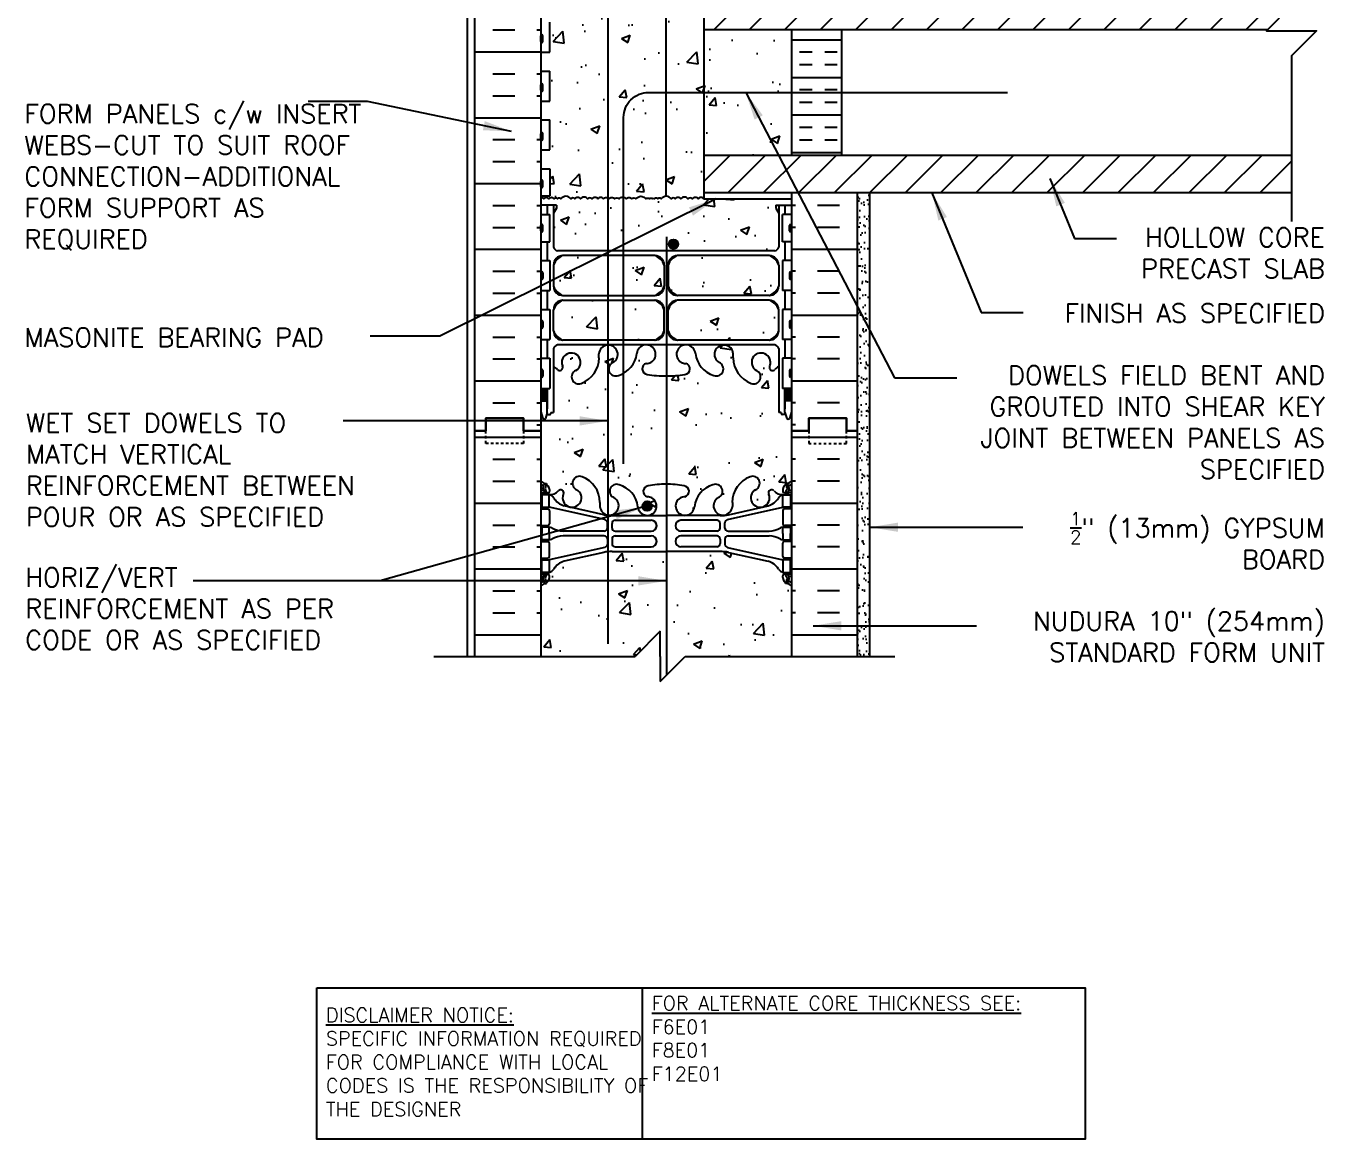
# Model space of a CAD drawing. Header units: inches. Extents: x 75 to 204, y 129 to 204.
# Drawn here: x 152.6 to 204.3, y 131.7 to 176.1 of the extents above; entities that cross this region are included whole.
import ezdxf

# ---------------------------------------------------------------- set-up
doc = ezdxf.new("R2010")
doc.units = ezdxf.units.IN
doc.header["$LTSCALE"] = 0.5
doc.header["$MEASUREMENT"] = 0
doc.linetypes.add('DASHED2', pattern=[0.375, 0.25, -0.125])
for name, color, linetype in [('HATCH', 12, 'Continuous'), ('line25', 2, 'Continuous'), ('LINE3', 3, 'Continuous'), ('LINE50', 5, 'Continuous'), ('LINE9', 9, 'Continuous'), ('TEXT', 4, 'Continuous'), ('Web_Edge', 9, 'Continuous')]:
    doc.layers.add(name, color=color, linetype=linetype)
doc.styles.add('DIM', font='romans.shx', dxfattribs={"width": 0.7})
doc.styles.add('ROMANS', font='romans.shx', dxfattribs={"height": 0.75})
doc.styles.get("Standard").update_dxf_attribs({"font": 'romans.shx', "height": 0.75})
doc.dimstyles.new('ext_12', dxfattribs={"dimscale": 12, "dimtxt": 0.09375, "dimasz": 0.09375, "dimexe": 0.09375, "dimexo": 0.0625, "dimgap": 0.0625, "dimtad": 1, "dimdec": 1, "dimzin": 3, "dimdsep": 46, "dimlunit": 4, "dimtxsty": 'DIM', "dimcen": 0.09, "dimdle": 0.09375, "dimclrt": 4, "dimadec": 0, "dimazin": 0, "dimtfac": 1, "dimtdec": 1, "dimtmove": 2, "dimatfit": 3, "dimfxl": 1, "dimfrac": 2, "dimtolj": 1, "dimtzin": 0, "dimarcsym": 0})
pattern_1 = [(180, (78.9053, 22.578), (-2e-16, -1.5), []), (180, (78.9053, 22.078), (-2e-16, -1.5), [0.5, -0.5]), (180, (78.9053, 21.578), (-2e-16, -1.5), [0.5, -0.5])]
pattern_2 = [(45, (78.9053, 22.578), (-0.707107, 0.707107), [])]

msp = doc.modelspace()

# ---------------------------------------------------------------- hatches: boundary and pattern name
at = {"layer": 'HATCH'}
h = msp.add_hatch(dxfattribs=at)
h.set_pattern_fill('AR-CONC', color=256, scale=0.5)
h.set_pattern_definition([(50, (0, 0), (3.5863, -0.31376), [0.375, -4.125]), (355, (0, 0), (-0.693757, 3.76096), [0.3, -3.3]), (100.4514, (0.299, -0.026), (2.892544, 3.4472), [0.3187, -3.50571]), (46.1842, (0, 1), (5.33621, -0.8276), [0.5625, -6.1875]), (96.6356, (0.4447, 0.931), (4.67331, 4.87059), [0.47805, -5.25857]), (351.1842, (0, 1), (4.67331, 4.87059), [0.45, -4.95]), (21, (0.5, 0.75), (2.984535, -2.013094), [0.375, -4.125]), (326, (0.5, 0.75), (1.216577, 3.62575), [0.3, -3.3]), (71.4514, (0.7487, 0.5822), (4.20111, 1.612656), [0.3187, -3.50571]), (37.5, (0, 0), (0.060799, 1.664469), [0, -3.26, 0, -3.35, 0, -3.3125]), (7.5, (0, 0), (1.315348, 1.972059), [0, -1.91, 0, -3.185, 0, -1.2625]), (327.5, (-1.115, 0), (2.669112, -0.1127744), [0, -1.25, 0, -3.9, 0, -5.175]), (317.5, (-1.615, 0), (2.91593, 0.500525), [0, -1.625, 0, -2.59, 0, -3.675])])
h.paths.add_polyline_path([(181.433, 196.896, -1), (181.646, 196.385, 2.155404), (182.185, 196.19), (182.173, 196.212, -0.834375), (182.385, 196.337, 0.23174), (182.742, 196.186), (182.847, 196.186), (182.847, 196.256), (182.8, 196.256, -0.414214), (182.737, 196.319), (182.737, 196.386, -0.249069), (182.847, 196.593), (182.847, 196.635), (182.937, 196.635, 0.08841), (183.083, 196.733), (183.083, 197.453, 0.336749), (182.422, 197.347, 0.520567), (182.035, 197.347, 0.520567), (181.535, 197.347, 0.259173), (181.083, 197.567, 0.259173), (180.632, 197.347, 0.520567), (180.132, 197.347, 0.520567), (179.745, 197.347, 0.336749), (179.083, 197.453, 0.336749), (178.422, 197.347, 0.520567), (178.035, 197.347, 0.520567), (177.535, 197.347, 0.520567), (176.688, 197.347, 0.520567), (176.406, 197.347, 0.520567), (175.511, 197.347, 0.520567), (174.772, 197.347, 0.520567), (174.079, 197.347, 0.520567), (173.858, 197.347, 0.321585), (173.083, 197.373), (173.083, 196.733, 0.088416), (173.229, 196.635), (173.319, 196.635), (173.319, 196.593, -0.249069), (173.429, 196.386), (173.429, 196.319, -0.414214), (173.367, 196.256), (173.319, 196.256), (173.319, 196.186), (173.424, 196.186, 0.231736), (173.782, 196.337, -0.8344), (173.994, 196.212), (173.982, 196.19, 2.155404), (174.521, 196.385, -1), (174.734, 196.896, -0.311223), (175.443, 195.88), (175.443, 195.715, 1.661382), (176.004, 196.068, -1), (176.217, 196.579, -0.30095), (176.954, 195.707, 1.661382), (177.515, 196.059, 0.055617), (177.335, 196.105, -0.843243), (177.37, 196.537, -0.047544), (178.083, 196.602, -0.047544), (178.797, 196.537, -0.843243), (178.832, 196.105, 0.055617), (178.652, 196.059, 1.661382), (179.213, 195.707, -0.30095), (179.95, 196.579, -1), (180.163, 196.068, 1.661382), (180.724, 195.715), (180.724, 195.88, -0.311223)])
h.paths.add_polyline_path([(183.083, 192.54, 0.08841), (182.937, 192.637), (182.847, 192.637), (182.847, 192.679, -0.249069), (182.737, 192.886), (182.737, 192.954, -0.414214), (182.8, 193.016), (182.847, 193.016), (182.847, 193.086), (182.742, 193.086, -0.155529), (182.567, 193.22, 0.180914), (182.149, 193.532), (180.568, 193.885, 0.054974), (180.241, 193.921), (178.083, 193.921), (175.926, 193.921, 0.054974), (175.599, 193.885), (174.018, 193.532, 0.180914), (173.6, 193.22, -0.155529), (173.424, 193.086), (173.319, 193.086), (173.319, 193.016), (173.367, 193.016, -0.414214), (173.429, 192.954), (173.429, 192.886, -0.249069), (173.319, 192.679), (173.319, 192.637), (173.229, 192.637, 0.088416), (173.083, 192.54), (173.083, 189.477), (177.302, 189.477), (178.302, 190.477), (178.302, 188.477), (179.302, 189.477), (183.083, 189.477)])
h.paths.add_polyline_path([(183.083, 186.977), (179.302, 186.977), (178.302, 185.977), (178.302, 187.977), (177.302, 186.977), (173.083, 186.977), (173.083, 184.169, 0.088416), (173.229, 184.072), (173.319, 184.072), (173.319, 184.03, -0.249069), (173.429, 183.823), (173.429, 183.755, -0.414214), (173.367, 183.693), (173.319, 183.693), (173.319, 183.623), (173.424, 183.623, -0.155529), (173.6, 183.489, 0.180914), (174.018, 183.177), (175.599, 182.824, 0.054974), (175.926, 182.788), (178.083, 182.788), (180.241, 182.788, 0.054974), (180.568, 182.824), (182.149, 183.177, 0.180914), (182.567, 183.489, -0.155529), (182.742, 183.623), (182.847, 183.623), (182.847, 183.693), (182.8, 183.693, -0.414214), (182.737, 183.755), (182.737, 183.823, -0.249069), (182.847, 184.03), (182.847, 184.072), (182.937, 184.072, 0.08841), (183.083, 184.169)])
h.paths.add_polyline_path([(183.083, 179.977, 0.08841), (182.937, 180.074), (182.847, 180.074), (182.847, 180.116, -0.249069), (182.737, 180.323), (182.737, 180.39, -0.414214), (182.8, 180.453), (182.847, 180.453), (182.847, 180.523), (182.742, 180.523, 0.231736), (182.385, 180.372, -0.8344), (182.173, 180.497), (182.185, 180.519, 2.155404), (181.646, 180.324, -1), (181.433, 179.813, -0.311223), (180.724, 180.829), (180.724, 180.994, 1.661382), (180.163, 180.641, -1), (179.95, 180.13, -0.30095), (179.213, 181.003, 1.661382), (178.652, 180.65, 0.055617), (178.832, 180.604, -0.843243), (178.797, 180.172, -0.047544), (178.083, 180.107, -0.047544), (177.37, 180.172, -0.843243), (177.335, 180.604, 0.055617), (177.515, 180.65, 1.661382), (176.954, 181.003, -0.30095), (176.217, 180.13, -1), (176.004, 180.641, 1.661382), (175.443, 180.994), (175.443, 180.829, -0.311223), (174.734, 179.813, -1), (174.521, 180.324, 2.155404), (173.982, 180.519), (173.994, 180.497, -0.834375), (173.782, 180.372, 0.23174), (173.424, 180.523), (173.319, 180.523), (173.319, 180.453), (173.367, 180.453, -0.414214), (173.429, 180.39), (173.429, 180.323, -0.249069), (173.319, 180.116), (173.319, 180.074), (173.229, 180.074, 0.088416), (173.083, 179.977), (173.083, 177.977), (173.083, 176.282), (173.159, 176.282), (173.159, 177.283, -0.379483), (173.651, 177.727), (182.395, 177.727), (182.395, 177.767), (182.301, 177.767, -1), (182.301, 177.829), (182.301, 177.954), (182.676, 177.954), (182.676, 177.829, -1), (182.676, 177.767), (182.582, 177.767), (182.582, 177.727), (182.985, 177.727, -0.381027), (182.989, 177.479), (183.771, 177.479), (183.771, 177.977), (183.083, 177.977)])
h.paths.add_polyline_path([(179.583, 177.477), (173.653, 177.477, 0.366745), (173.409, 177.266), (173.409, 176.282), (173.448, 176.282), (173.448, 175.082), (173.083, 175.082), (173.083, 174.332), (173.448, 174.332), (173.448, 173.132), (173.083, 173.132), (173.083, 172.382), (173.448, 172.382), (173.448, 171.182), (173.083, 171.182), (173.083, 170.432), (173.448, 170.432), (173.448, 169.352), (173.083, 169.352), (173.083, 169.243, -0.498871), (173.204, 169.229, -0.520567), (173.407, 169.229, -0.520567), (173.614, 169.229, -0.520567), (173.752, 169.229, -0.520567), (173.891, 169.229, -0.520567), (174.289, 169.229, -0.520567), (174.449, 169.229, -0.520567), (174.67, 169.229, -0.520567), (174.951, 169.229, -0.520567), (175.137, 169.229, -0.520567), (175.365, 169.229, -0.507124), (175.583, 169.229, -0.507124), (175.802, 169.229, -0.520567), (176.029, 169.229, -0.520567), (176.216, 169.229, -0.520567), (176.497, 169.229, -0.520567), (176.718, 169.229, -0.520567), (176.878, 169.229, -0.520567), (177.276, 169.229, -0.520567), (177.415, 169.229, -0.520567), (177.553, 169.229, -0.086928), (177.583, 169.26, -0.086928), (177.614, 169.229, -0.520567), (177.752, 169.229, -0.520567), (177.891, 169.229, -0.520567), (178.289, 169.229, -0.520567), (178.449, 169.229, -0.520567), (178.67, 169.229, -0.520567), (178.951, 169.229, -0.520567), (179.137, 169.229, -0.520567), (179.365, 169.229, -0.507124), (179.583, 169.229), (179.583, 169.479)])
h.paths.add_polyline_path([(183.083, 175.979), (179.583, 175.979), (179.583, 170.979), (183.083, 170.979)])
h.paths.add_polyline_path([(182.573, 168.664), (182.453, 168.864), (182.453, 168.977), (183.083, 168.977), (183.083, 169.229), (179.583, 169.229, 0.507124), (179.365, 169.229, 0.520567), (179.137, 169.229, 0.520567), (178.951, 169.229, 0.520567), (178.67, 169.229, 0.520567), (178.449, 169.229, 0.520567), (178.289, 169.229, 0.520567), (177.891, 169.229, 0.520567), (177.752, 169.229, 0.520567), (177.614, 169.229, 0.086928), (177.583, 169.26, 0.086928), (177.553, 169.229, 0.520567), (177.415, 169.229, 0.520567), (177.276, 169.229, 0.520567), (176.878, 169.229, 0.520567), (176.718, 169.229, 0.520567), (176.497, 169.229, 0.520567), (176.216, 169.229, 0.520567), (176.029, 169.229, 0.520567), (175.802, 169.229, 0.507124), (175.583, 169.229, 0.507124), (175.365, 169.229, 0.520567), (175.137, 169.229, 0.520567), (174.951, 169.229, 0.520567), (174.67, 169.229, 0.520567), (174.449, 169.229, 0.520567), (174.289, 169.229, 0.520567), (173.891, 169.229, 0.520567), (173.752, 169.229, 0.520567), (173.614, 169.229, 0.520567), (173.407, 169.229, 0.520567), (173.204, 169.229, 0.498871), (173.083, 169.243), (173.083, 168.977), (173.713, 168.977), (173.713, 168.864), (173.593, 168.664), (173.593, 167.303, 0.268156), (173.755, 167.155), (182.412, 167.155, 0.268138), (182.573, 167.303)])
h.paths.add_polyline_path([(182.573, 162.543, 0.108935), (182.421, 162.429, -0.8344), (182.209, 162.555), (182.221, 162.576, 2.155404), (181.682, 162.382, -1), (181.469, 161.871, -0.311223), (180.76, 162.887), (180.76, 163.052, 1.661382), (180.199, 162.699, -1), (179.986, 162.188, -0.30095), (179.249, 163.06, 1.661382), (178.688, 162.707, 0.055617), (178.868, 162.662, -0.843243), (178.833, 162.23, -0.049932), (178.083, 162.165, -0.049932), (177.334, 162.23, -0.843243), (177.299, 162.662, 0.055617), (177.479, 162.707, 1.661382), (176.918, 163.06, -0.30095), (176.181, 162.188, -1), (175.968, 162.699, 1.661382), (175.407, 163.052), (175.407, 162.887, -0.311223), (174.698, 161.871, -1), (174.485, 162.382, 2.155404), (173.946, 162.576), (173.958, 162.555, -0.834375), (173.746, 162.429, 0.108938), (173.593, 162.543), (173.593, 160.705), (173.493, 160.705), (173.493, 160.675, -0.414214), (173.443, 160.625), (173.317, 160.625), (173.268, 160.475, -0.6), (173.168, 160.475), (173.083, 160.736), (173.083, 157.977, 0.088416), (173.229, 157.879), (173.319, 157.879), (173.319, 157.838, -0.249069), (173.429, 157.63), (173.429, 157.563, -0.414214), (173.367, 157.5), (173.319, 157.5), (173.319, 157.43), (173.424, 157.43, 0.231736), (173.782, 157.581, -0.8344), (173.994, 157.456), (173.982, 157.435, 2.155404), (174.521, 157.629, -1), (174.734, 158.14, -0.311223), (175.443, 157.124), (175.443, 156.959, 1.661382), (176.004, 157.312, -1), (176.217, 157.823, -0.30095), (176.954, 156.951, 1.661382), (177.515, 157.303, 0.055617), (177.335, 157.349, -0.843243), (177.37, 157.781, -0.047544), (178.083, 157.846, -0.047544), (178.797, 157.781, -0.843243), (178.832, 157.349, 0.055617), (178.652, 157.303, 1.661382), (179.213, 156.951, -0.30095), (179.95, 157.823, -1), (180.163, 157.312, 1.661382), (180.724, 156.959), (180.724, 157.124, -0.311223), (181.433, 158.14, -1), (181.646, 157.629, 2.155404), (182.185, 157.435), (182.173, 157.456, -0.834375), (182.385, 157.581, 0.23174), (182.742, 157.43), (182.847, 157.43), (182.847, 157.5), (182.8, 157.5, -0.414214), (182.737, 157.563), (182.737, 157.63, -0.249069), (182.847, 157.838), (182.847, 157.879), (182.937, 157.879, 0.08841), (183.083, 157.977), (183.083, 159.977), (183.083, 160.736), (182.998, 160.475, -0.6), (182.898, 160.475), (182.85, 160.625), (182.723, 160.625, -0.414214), (182.673, 160.675), (182.673, 160.705), (182.573, 160.705)])
h.paths.add_polyline_path([(183.083, 153.784, 0.08841), (182.937, 153.882), (182.847, 153.882), (182.847, 153.923, -0.249069), (182.737, 154.13), (182.737, 154.198, -0.414214), (182.8, 154.26), (182.847, 154.26), (182.847, 154.33), (182.742, 154.33, -0.155529), (182.567, 154.465, 0.180914), (182.149, 154.776), (180.568, 155.129, 0.054974), (180.241, 155.165), (178.083, 155.165), (175.926, 155.165, 0.054974), (175.599, 155.129), (174.018, 154.776, 0.180914), (173.6, 154.465, -0.155529), (173.424, 154.33), (173.319, 154.33), (173.319, 154.26), (173.367, 154.26, -0.414214), (173.429, 154.198), (173.429, 154.13, -0.249069), (173.319, 153.923), (173.319, 153.882), (173.229, 153.882, 0.088416), (173.083, 153.784), (173.083, 150.979), (176.848, 150.979), (177.848, 151.979), (177.848, 150.979), (177.848, 149.979), (178.848, 150.979), (183.083, 150.979)])
h = msp.add_hatch(dxfattribs=at)
h.set_pattern_fill('INSUL', color=256, scale=7, style=0)
h.set_pattern_definition([(0, (-2753.0781, -237.033), (0, 2.625), []), (0, (-2753.0781, -236.158), (0, 2.625), [0.875, -0.875]), (0, (-2753.0781, -235.283), (0, 2.625), [0.875, -0.875])])
h.paths.add_polyline_path([(170.458, 159.977), (170.896, 159.977), (170.896, 160.477), (172.396, 160.477), (172.396, 159.977), (173.083, 159.977), (173.083, 177.977), (172.396, 177.977), (172.396, 178.477), (170.896, 178.477), (170.896, 177.977), (170.458, 177.977)])
h = msp.add_hatch(dxfattribs=at)
h.set_pattern_fill('ANSI31', color=256, scale=8, style=0)
h.set_pattern_definition(pattern_2)
h.paths.add_polyline_path([(202.057, 175.979), (203.018, 176.94), (203.018, 177.479), (179.583, 177.479), (179.583, 175.979)])
h = msp.add_hatch(dxfattribs=at)
h.set_pattern_fill('INSUL', color=256, scale=4, angle=180, style=0)
h.set_pattern_definition(pattern_1)
h.paths.add_polyline_path([(185.083, 175.979), (183.083, 175.979), (183.083, 172.104), (185.083, 172.104)])
h = msp.add_hatch(dxfattribs=at)
h.set_pattern_fill('INSUL', color=256, scale=4, angle=180, style=0)
h.set_pattern_definition(pattern_1)
h.paths.add_polyline_path([(183.083, 170.979), (185.083, 170.979), (185.083, 172.104), (183.083, 172.104)])
h = msp.add_hatch(dxfattribs=at)
h.set_pattern_fill('ANSI31', color=256, scale=8, style=0)
h.set_pattern_definition(pattern_2)
h.paths.add_polyline_path([(179.583, 170.979), (179.583, 169.479), (203.018, 169.479), (203.018, 170.979)])
h = msp.add_hatch(dxfattribs=at)
h.set_pattern_fill('INSUL', color=256, scale=7, style=0)
h.set_pattern_definition([(180, (3109.245, -237.033), (0, 2.625), []), (180, (3109.245, -236.158), (0, 2.625), [0.875, -0.875]), (180, (3109.245, -235.283), (0, 2.625), [0.875, -0.875])])
h.paths.add_polyline_path([(185.708, 169.477), (183.083, 169.477), (183.083, 159.977), (183.771, 159.977), (183.771, 160.477), (185.271, 160.477), (185.271, 159.977), (185.708, 159.977)])
h = msp.add_hatch(dxfattribs=at)
h.set_pattern_fill('AR-SAND', color=256, scale=0.25, style=0)
h.set_pattern_definition([(37.5, (1.5736, 9.6162), (-0.01574834, 0.48170594), [0, -0.38, 0, -0.425, 0, -0.40625]), (7.5, (1.5736, 9.6162), (0.4424442, 0.7055365), [0, -0.205, 0, -0.3425, 0, -0.13125]), (327.5, (1.2661, 9.6162), (0.7785355, 0.00141476), [0, -0.125, 0, -0.45, 0, -0.5875]), (317.5, (1.2661, 9.6162), (0.7515317, 0.2194189), [0, -0.0625, 0, -0.295, 0, -0.3375])])
h.paths.add_polyline_path([(186.208, 169.479), (185.708, 169.479), (185.708, 159.917), (185.708, 150.979), (186.208, 150.979)])
h = msp.add_hatch(dxfattribs=at)
h.set_pattern_fill('AR-CONC', color=256, scale=0.5)
h.paths.add_polyline_path([(178.007, 164.811, 0.225652), (177.632, 165.186), (173.968, 165.186, 0.225652), (173.593, 164.811), (173.593, 163.97, 0.225652), (173.968, 163.595), (177.632, 163.595, 0.225652), (178.007, 163.97)])
h.paths.add_polyline_path([(178.007, 165.751), (178.007, 166.592, 0.225652), (177.632, 166.967), (173.968, 166.967, 0.225652), (173.593, 166.592), (173.593, 165.751, 0.225652), (173.968, 165.376), (177.632, 165.376, 0.225652)])
h.paths.add_polyline_path([(182.573, 166.592, 0.225652), (182.198, 166.967), (178.535, 166.967, 0.225652), (178.16, 166.592), (178.16, 165.751, 0.225652), (178.535, 165.376), (182.198, 165.376, 0.225652), (182.573, 165.751)])
h = msp.add_hatch(dxfattribs=at)
h.set_pattern_fill('AR-CONC', color=256, scale=0.5)
h.paths.add_polyline_path([(182.573, 164.811, 0.225652), (182.198, 165.186), (178.535, 165.186, 0.225652), (178.16, 164.811), (178.16, 163.97, 0.225652), (178.535, 163.595), (182.198, 163.595, 0.225652), (182.573, 163.97)])
h = msp.add_hatch(dxfattribs=at)
h.set_pattern_fill('INSUL', color=256, scale=7, style=0)
h.set_pattern_definition([(0, (-2753.0781, -255.033), (0, 2.625), []), (0, (-2753.0781, -254.158), (0, 2.625), [0.875, -0.875]), (0, (-2753.0781, -253.283), (0, 2.625), [0.875, -0.875])])
h.paths.add_polyline_path([(170.458, 150.979), (173.083, 150.979), (173.083, 159.977), (172.396, 159.977), (172.396, 160.477), (170.896, 160.477), (170.896, 159.977), (170.458, 159.977)])
h = msp.add_hatch(dxfattribs=at)
h.set_pattern_fill('INSUL', color=256, scale=7, style=0)
h.set_pattern_definition([(180, (3109.245, -255.033), (0, 2.625), []), (180, (3109.245, -254.158), (0, 2.625), [0.875, -0.875]), (180, (3109.245, -253.283), (0, 2.625), [0.875, -0.875])])
h.paths.add_polyline_path([(183.083, 150.979), (185.708, 150.979), (185.708, 159.977), (185.271, 159.977), (185.271, 160.477), (183.771, 160.477), (183.771, 159.977), (183.083, 159.977)])
at = {"layer": 'LINE3'}
h = msp.add_hatch(color=256, dxfattribs=at)
h.paths.add_polyline_path([(178.191, 167.453, -0.831395), (178.559, 167.453)])
h.paths.add_polyline_path([(178.188, 167.418, -0.045935), (178.191, 167.453), (178.559, 167.453, -0.045935), (178.563, 167.418, -1)])
h = msp.add_hatch(color=256, dxfattribs=at)
h.paths.add_polyline_path([(177.512, 157.013, 0.831395), (177.143, 157.013)])
h.paths.add_polyline_path([(177.515, 156.978, 0.045935), (177.512, 157.013), (177.143, 157.013, 0.045935), (177.14, 156.978, 1)])

# ---------------------------------------------------------------- linework, layer by layer
at = {"layer": 'HATCH'}
for points in [[(175.583, 169.229, 0.507124), (175.365, 169.229, 0.520567), (175.137, 169.229, 0.520567), (174.951, 169.229, 0.520567), (174.67, 169.229, 0.520567), (174.449, 169.229, 0.520567), (174.289, 169.229, 0.520567), (173.891, 169.229, 0.520567), (173.752, 169.229, 0.520567), (173.614, 169.229, 0.520567), (173.407, 169.229, 0.520567), (173.204, 169.229, 0.520567), (173.08, 169.239)], [(175.583, 169.229, -0.507124), (175.802, 169.229, -0.520567), (176.029, 169.229, -0.520567), (176.216, 169.229, -0.520567), (176.497, 169.229, -0.520567), (176.718, 169.229, -0.520567), (176.878, 169.229, -0.520567), (177.276, 169.229, -0.520567), (177.415, 169.229, -0.520567), (177.553, 169.229, -0.086928), (177.583, 169.26, -0.086928)], [(179.583, 169.229, 0.507124), (179.365, 169.229, 0.520567), (179.137, 169.229, 0.520567), (178.951, 169.229, 0.520567), (178.67, 169.229, 0.520567), (178.449, 169.229, 0.520567), (178.289, 169.229, 0.520567), (177.891, 169.229, 0.520567), (177.752, 169.229, 0.520567), (177.614, 169.229, 0.086928), (177.583, 169.26, 0.086928)]]:
    msp.add_lwpolyline(points, format="xyb", dxfattribs=at)
at = {"layer": 'line25'}
for p, q in [((173.083, 177.977), (173.083, 150.979)), ((173.448, 175.082), (173.448, 176.282)), ((173.083, 175.082), (173.448, 175.082)), ((173.083, 174.332), (173.448, 174.332)), ((173.448, 173.132), (173.448, 174.332)), ((173.083, 173.132), (173.448, 173.132)), ((173.083, 172.382), (173.448, 172.382)), ((173.448, 171.182), (173.448, 172.382)), ((173.083, 171.182), (173.448, 171.182)), ((179.583, 170.979), (203.018, 170.979)), ((173.083, 170.432), (173.448, 170.432)), ((173.448, 170.432), (173.448, 169.352)), ((173.083, 169.352), (173.448, 169.352)), ((179.583, 169.479), (203.018, 169.479)), ((179.583, 169.479), (179.583, 169.229)), ((183.083, 169.477), (183.083, 159.977)), ((179.583, 169.229), (183.083, 169.229)), ((173.083, 168.602), (173.448, 168.602)), ((173.448, 167.522), (173.448, 168.602)), ((183.083, 168.602), (182.718, 168.602)), ((182.718, 167.522), (182.718, 168.602)), ((173.083, 167.522), (173.448, 167.522)), ((183.083, 167.522), (182.718, 167.522)), ((173.083, 166.772), (173.448, 166.772)), ((173.448, 166.772), (173.448, 165.572)), ((183.083, 166.772), (182.718, 166.772)), ((182.718, 166.772), (182.718, 165.572)), ((173.083, 165.572), (173.448, 165.572)), ((183.083, 165.572), (182.718, 165.572)), ((173.083, 164.822), (173.448, 164.822)), ((173.448, 164.822), (173.448, 163.622)), ((183.083, 164.822), (182.718, 164.822)), ((182.718, 164.822), (182.718, 163.622)), ((173.083, 163.622), (173.448, 163.622)), ((183.083, 163.622), (182.718, 163.622)), ((173.083, 162.872), (173.448, 162.872)), ((173.448, 162.872), (173.448, 161.672)), ((183.083, 162.872), (182.718, 162.872)), ((182.718, 162.872), (182.718, 161.672)), ((173.083, 161.672), (173.448, 161.672)), ((183.083, 161.672), (182.718, 161.672)), ((183.083, 159.977), (183.083, 150.979))]:
    msp.add_line(p, q, dxfattribs=at)
for points in [[(203.018, 177.479), (179.583, 177.479), (179.583, 169.479)], [(202.057, 175.979), (179.583, 175.979)]]:
    msp.add_lwpolyline(points, dxfattribs=at)
at = {"layer": 'LINE3'}
for p, q in [((178.069, 187.744), (178.069, 169.332)), ((175.766, 186.977), (175.766, 151.479)), ((178.101, 167.718), (178.101, 150.232))]:
    msp.add_line(p, q, dxfattribs=at)
msp.add_lwpolyline([(176.388, 158.664), (176.388, 172.479, -0.414214), (177.388, 173.479), (191.69, 173.479)], format="xyb", dxfattribs=at)
for centre in [(178.375, 167.418), (177.327, 156.978)]:
    msp.add_circle(centre, 0.188, dxfattribs=at)
at = {"layer": 'LINE50'}
for p, q in [((170.458, 159.977), (170.458, 177.977)), ((185.708, 159.917), (185.708, 169.477)), ((170.458, 150.979), (170.458, 159.977)), ((185.708, 150.979), (185.708, 159.977))]:
    msp.add_line(p, q, dxfattribs=at)
for points in [[(173.083, 159.977), (172.396, 159.977), (172.396, 160.477), (170.896, 160.477), (170.896, 159.977), (170.458, 159.977)], [(170.458, 159.977), (170.896, 159.977), (170.896, 160.477), (172.396, 160.477), (172.396, 159.977), (173.083, 159.977)], [(183.083, 159.977), (183.771, 159.977), (183.771, 160.477), (185.271, 160.477), (185.271, 159.977), (185.708, 159.977)], [(185.708, 159.977), (185.271, 159.977), (185.271, 160.477), (183.771, 160.477), (183.771, 159.977), (183.083, 159.977)]]:
    msp.add_lwpolyline(points, dxfattribs=at)
at = {"layer": 'LINE9'}
for p, q in [((170.146, 186.977), (170.146, 150.979)), ((183.083, 175.979), (183.083, 170.979)), ((185.083, 175.979), (185.083, 170.979)), ((173.083, 175.512), (173.083, 175.732)), ((173.083, 175.677), (173.083, 175.677)), ((173.083, 175.567), (173.083, 175.567)), ((173.123, 175.772), (173.123, 175.772)), ((173.123, 175.472), (173.123, 175.472)), ((173.163, 175.512), (173.163, 175.732)), ((173.083, 173.562), (173.083, 173.782)), ((173.083, 173.727), (173.083, 173.727)), ((173.083, 173.617), (173.083, 173.617)), ((173.123, 173.822), (173.123, 173.822)), ((173.123, 173.522), (173.123, 173.522)), ((173.163, 173.562), (173.163, 173.782)), ((173.123, 171.872), (173.123, 171.872)), ((173.083, 171.612), (173.083, 171.832)), ((173.083, 171.777), (173.083, 171.777)), ((173.083, 171.667), (173.083, 171.667)), ((173.123, 171.572), (173.123, 171.572)), ((173.163, 171.612), (173.163, 171.832)), ((173.083, 169.722), (173.083, 169.942)), ((173.083, 169.887), (173.083, 169.887)), ((173.083, 169.777), (173.083, 169.777)), ((173.123, 169.982), (173.123, 169.982)), ((173.163, 169.722), (173.163, 169.942)), ((173.123, 169.682), (173.123, 169.682)), ((186.208, 150.979), (186.208, 169.479)), ((173.123, 168.212), (173.123, 168.212)), ((183.043, 168.212), (183.043, 168.212)), ((173.083, 167.952), (173.083, 168.172)), ((173.083, 168.117), (173.083, 168.117)), ((173.083, 168.007), (173.083, 168.007)), ((173.123, 167.912), (173.123, 167.912)), ((173.163, 167.952), (173.163, 168.172)), ((183.003, 167.952), (183.003, 168.172)), ((183.043, 167.912), (183.043, 167.912)), ((183.083, 167.952), (183.083, 168.172)), ((183.083, 168.117), (183.083, 168.117)), ((183.083, 168.007), (183.083, 168.007)), ((173.083, 166.282), (173.083, 166.062)), ((173.083, 166.227), (173.083, 166.227)), ((173.123, 166.322), (173.123, 166.322)), ((173.163, 166.282), (173.163, 166.062)), ((183.003, 166.282), (183.003, 166.062)), ((183.043, 166.322), (183.043, 166.322)), ((183.083, 166.282), (183.083, 166.062)), ((183.083, 166.227), (183.083, 166.227)), ((173.083, 166.117), (173.083, 166.117)), ((173.123, 166.022), (173.123, 166.022)), ((183.043, 166.022), (183.043, 166.022)), ((183.083, 166.117), (183.083, 166.117)), ((173.083, 164.332), (173.083, 164.112)), ((173.083, 164.277), (173.083, 164.277)), ((173.083, 164.167), (173.083, 164.167)), ((173.123, 164.072), (173.123, 164.072)), ((173.163, 164.332), (173.163, 164.112)), ((183.003, 164.332), (183.003, 164.112)), ((183.043, 164.072), (183.043, 164.072)), ((183.083, 164.332), (183.083, 164.112)), ((183.083, 164.277), (183.083, 164.277)), ((183.083, 164.167), (183.083, 164.167)), ((173.083, 162.382), (173.083, 162.162)), ((173.083, 162.327), (173.083, 162.327)), ((173.083, 162.217), (173.083, 162.217)), ((173.123, 162.422), (173.123, 162.422)), ((173.123, 162.122), (173.123, 162.122)), ((173.163, 162.382), (173.163, 162.162)), ((183.003, 162.382), (183.003, 162.162)), ((183.043, 162.422), (183.043, 162.422)), ((183.043, 162.122), (183.043, 162.122)), ((183.083, 162.382), (183.083, 162.162)), ((183.083, 162.327), (183.083, 162.327)), ((183.083, 162.217), (183.083, 162.217)), ((177.848, 151.979), (176.848, 150.979)), ((177.848, 150.979), (177.848, 151.979)), ((168.821, 150.979), (176.848, 150.979)), ((177.848, 150.979), (177.848, 149.979)), ((177.848, 149.979), (178.848, 150.979)), ((178.848, 150.979), (187.199, 150.979))]:
    msp.add_line(p, q, dxfattribs=at)
msp.add_lwpolyline([(203.018, 183.097), (203.018, 176.94), (202.018, 175.94), (203.018, 175.94), (204.018, 175.94), (203.018, 174.94), (203.018, 168.328)], dxfattribs=at)
at = {"layer": 'LINE9', "linetype": 'DASHED2', "ltscale": 0.15}
for points in [[(172.396, 159.977), (172.396, 159.977), (172.396, 159.477), (170.896, 159.477), (170.896, 159.977), (170.896, 159.977)], [(172.396, 159.977), (172.396, 159.977), (172.396, 159.477), (170.896, 159.477), (170.896, 159.977), (170.896, 159.977)], [(183.771, 159.977), (183.771, 159.977), (183.771, 159.477), (185.271, 159.477), (185.271, 159.977), (185.271, 159.977)], [(183.771, 159.977), (183.771, 159.977), (183.771, 159.477), (185.271, 159.477), (185.271, 159.977), (185.271, 159.977)]]:
    msp.add_lwpolyline(points, dxfattribs=at)
at = {"layer": 'LINE9'}
for centre, start, end in [((173.123, 175.732), 90, 180), ((173.123, 175.512), 180, 270), ((173.123, 175.732), 360, 90), ((173.123, 175.512), 270, 0), ((173.123, 173.782), 90, 180), ((173.123, 173.562), 180, 270), ((173.123, 173.782), 360, 90), ((173.123, 173.562), 270, 0), ((173.123, 171.832), 90, 180), ((173.123, 171.832), 360, 90), ((173.123, 171.612), 180, 270), ((173.123, 171.612), 270, 0), ((173.123, 169.942), 90, 180), ((173.123, 169.942), 360, 90), ((173.123, 169.722), 180, 270), ((173.123, 169.722), 270, 0), ((173.123, 168.172), 90, 180), ((173.123, 168.172), 360, 90), ((183.043, 168.172), 90, 180), ((183.043, 168.172), 0, 90), ((173.123, 167.952), 180, 270), ((173.123, 167.952), 270, 0), ((183.043, 167.952), 180, 270), ((183.043, 167.952), 270, 0), ((173.123, 166.282), 90, 180), ((173.123, 166.282), 0, 90), ((183.043, 166.282), 90, 180), ((183.043, 166.282), 360, 90), ((173.123, 166.062), 180, 270), ((173.123, 166.062), 270, 0), ((183.043, 166.062), 180, 270), ((183.043, 166.062), 270, 0), ((173.123, 164.332), 90, 180), ((173.123, 164.112), 180, 270), ((173.123, 164.332), 0, 90), ((173.123, 164.112), 270, 0), ((183.043, 164.332), 90, 180), ((183.043, 164.112), 180, 270), ((183.043, 164.332), 360, 90), ((183.043, 164.112), 270, 0), ((173.123, 162.382), 90, 180), ((173.123, 162.162), 180, 270), ((173.123, 162.382), 0, 90), ((173.123, 162.162), 270, 0), ((183.043, 162.382), 90, 180), ((183.043, 162.162), 180, 270), ((183.043, 162.382), 360, 90), ((183.043, 162.162), 270, 0)]:
    msp.add_arc(centre, 0.04, start, end, dxfattribs=at)
at = {"layer": 'TEXT'}
msp.add_lwpolyline([(164.151, 137.76), (177.135, 137.76), (177.135, 131.722), (164.151, 131.722)], close=True, dxfattribs=at)
msp.add_lwpolyline([(177.135, 137.76), (194.795, 137.76), (194.795, 131.722), (177.135, 131.722)], dxfattribs=at)
at = {"layer": 'Web_Edge'}
for p, q in [((173.713, 168.977), (173.083, 168.977)), ((173.713, 168.977), (173.083, 168.977)), ((173.593, 168.977), (173.593, 167.303)), ((173.713, 168.864), (173.593, 168.664)), ((173.713, 168.864), (173.593, 168.664)), ((173.713, 168.977), (173.713, 168.864)), ((173.713, 168.977), (173.713, 168.864)), ((182.453, 168.977), (183.083, 168.977)), ((182.453, 168.977), (183.083, 168.977)), ((182.453, 168.977), (182.453, 168.864)), ((182.453, 168.977), (182.453, 168.864)), ((182.453, 168.864), (182.573, 168.664)), ((182.453, 168.864), (182.573, 168.664)), ((182.573, 168.977), (182.573, 167.303)), ((182.412, 167.155), (173.755, 167.155)), ((177.632, 166.967), (173.968, 166.967)), ((182.198, 166.967), (178.535, 166.967)), ((173.593, 166.592), (173.593, 165.751)), ((178.007, 166.592), (178.007, 165.751)), ((178.16, 166.593), (178.16, 165.752)), ((182.573, 166.592), (182.573, 165.751)), ((173.968, 165.376), (177.632, 165.376)), ((173.968, 165.186), (177.632, 165.186)), ((182.198, 165.376), (178.535, 165.376)), ((182.198, 165.186), (178.535, 165.186)), ((173.593, 163.97), (173.593, 164.811)), ((178.007, 163.97), (178.007, 164.811)), ((178.16, 163.969), (178.16, 164.81)), ((182.573, 163.97), (182.573, 164.811)), ((177.632, 163.595), (173.968, 163.595)), ((182.198, 163.595), (178.535, 163.595)), ((173.593, 163.259), (173.593, 160.705)), ((182.412, 163.407), (173.755, 163.407)), ((175.407, 162.887), (175.407, 163.052)), ((180.76, 162.887), (180.76, 163.052)), ((182.573, 163.259), (182.573, 160.705)), ((173.946, 162.576), (173.958, 162.555)), ((182.221, 162.576), (182.209, 162.555)), ((173.343, 160.705), (173.343, 161.672)), ((182.823, 160.705), (182.823, 161.672)), ((173.083, 160.736), (173.168, 160.475)), ((173.343, 160.705), (173.268, 160.475)), ((173.317, 160.625), (173.443, 160.625)), ((173.493, 160.705), (173.593, 160.705)), ((173.493, 160.705), (173.493, 160.675)), ((173.493, 160.675), (173.493, 160.675)), ((182.673, 160.705), (182.573, 160.705)), ((182.673, 160.705), (182.673, 160.675)), ((182.673, 160.675), (182.673, 160.675)), ((182.85, 160.625), (182.723, 160.625)), ((182.823, 160.705), (182.898, 160.475)), ((183.083, 160.736), (182.998, 160.475)), ((173.229, 157.879), (173.319, 157.879)), ((173.319, 157.879), (173.319, 157.838)), ((182.937, 157.879), (182.847, 157.879)), ((182.847, 157.879), (182.847, 157.838)), ((173.083, 157.6), (173.161, 157.6)), ((173.083, 157.5), (173.367, 157.5)), ((173.229, 157.5), (173.229, 157.43)), ((173.319, 157.5), (173.319, 157.43)), ((173.429, 157.63), (173.429, 157.563)), ((173.982, 157.435), (173.994, 157.456)), ((182.185, 157.435), (182.173, 157.456)), ((182.737, 157.63), (182.737, 157.563)), ((183.083, 157.5), (182.8, 157.5)), ((182.847, 157.5), (182.847, 157.43)), ((182.937, 157.5), (182.937, 157.43)), ((183.083, 157.6), (183.006, 157.6)), ((173.083, 156.86), (173.367, 156.86)), ((173.229, 156.93), (173.229, 156.86)), ((173.319, 156.93), (173.319, 156.86)), ((175.642, 156.434), (173.424, 156.93)), ((175.599, 156.632), (174.018, 156.985)), ((175.443, 157.124), (175.443, 156.959)), ((180.525, 156.434), (182.742, 156.93)), ((180.568, 156.632), (182.149, 156.985)), ((180.724, 157.124), (180.724, 156.959)), ((183.083, 156.86), (182.8, 156.86)), ((182.847, 156.93), (182.847, 156.86)), ((182.937, 156.93), (182.937, 156.86)), ((173.429, 156.798), (173.429, 156.263)), ((175.74, 156.1), (175.74, 156.312)), ((175.926, 156.596), (178.083, 156.596)), ((176.052, 156.409), (177.492, 156.409)), ((180.241, 156.596), (178.083, 156.596)), ((180.115, 156.409), (178.675, 156.409)), ((180.427, 156.1), (180.427, 156.312)), ((182.737, 156.798), (182.737, 156.263)), ((173.083, 156.2), (173.367, 156.2)), ((173.229, 156.2), (173.229, 156.13)), ((173.319, 156.2), (173.319, 156.13)), ((175.615, 155.975), (173.977, 155.975)), ((175.927, 156.1), (175.927, 156.284)), ((176.052, 155.975), (177.492, 155.975)), ((180.115, 155.975), (178.675, 155.975)), ((180.24, 156.1), (180.24, 156.284)), ((180.552, 155.975), (182.19, 155.975)), ((183.083, 156.2), (182.8, 156.2)), ((182.847, 156.2), (182.847, 156.13)), ((182.937, 156.2), (182.937, 156.13)), ((173.083, 155.56), (173.367, 155.56)), ((173.229, 155.56), (173.229, 155.63)), ((173.319, 155.56), (173.319, 155.63)), ((175.642, 155.327), (173.424, 154.83)), ((173.429, 154.963), (173.429, 155.498)), ((175.615, 155.786), (173.977, 155.786)), ((175.74, 155.661), (175.74, 155.449)), ((175.927, 155.66), (175.927, 155.476)), ((176.052, 155.785), (177.492, 155.785)), ((176.052, 155.351), (177.492, 155.351)), ((180.115, 155.785), (178.675, 155.785)), ((180.115, 155.351), (178.675, 155.351)), ((180.24, 155.66), (180.24, 155.476)), ((180.427, 155.661), (180.427, 155.449)), ((180.525, 155.327), (182.742, 154.83)), ((180.552, 155.786), (182.19, 155.786)), ((182.737, 154.963), (182.737, 155.498)), ((183.083, 155.56), (182.8, 155.56)), ((182.847, 155.56), (182.847, 155.63)), ((182.937, 155.56), (182.937, 155.63)), ((173.083, 154.9), (173.367, 154.9)), ((173.229, 154.83), (173.229, 154.9)), ((173.319, 154.83), (173.319, 154.9)), ((175.599, 155.129), (174.018, 154.776)), ((175.926, 155.165), (178.083, 155.165)), ((180.241, 155.165), (178.083, 155.165)), ((180.568, 155.129), (182.149, 154.776)), ((183.083, 154.9), (182.8, 154.9)), ((182.847, 154.83), (182.847, 154.9)), ((182.937, 154.83), (182.937, 154.9)), ((173.083, 154.26), (173.367, 154.26)), ((173.229, 154.26), (173.229, 154.33)), ((173.319, 154.26), (173.319, 154.33)), ((183.083, 154.26), (182.8, 154.26)), ((182.847, 154.26), (182.847, 154.33)), ((182.937, 154.26), (182.937, 154.33)), ((173.083, 154.16), (173.161, 154.16)), ((173.229, 153.882), (173.319, 153.882)), ((173.319, 153.882), (173.319, 153.923)), ((173.429, 154.13), (173.429, 154.198)), ((182.737, 154.13), (182.737, 154.198)), ((182.847, 153.882), (182.847, 153.923)), ((182.937, 153.882), (182.847, 153.882)), ((183.083, 154.16), (183.006, 154.16))]:
    msp.add_line(p, q, dxfattribs=at)
for points in [[(173.343, 168.977), (173.343, 168.602)], [(182.823, 168.977), (182.823, 168.602)], [(173.343, 167.522), (173.343, 166.772)], [(182.823, 167.522), (182.823, 166.772)], [(173.343, 165.572), (173.343, 164.822)], [(182.823, 165.572), (182.823, 164.822)], [(173.343, 163.622), (173.343, 162.872)], [(182.823, 163.622), (182.823, 162.872)], [(173.343, 161.672), (173.343, 160.855)], [(182.823, 161.672), (182.823, 160.855)], [(173.424, 155.88), (173.424, 156.13), (173.124, 156.13), (173.124, 155.88)], [(173.424, 155.88), (173.424, 155.63), (173.124, 155.63), (173.124, 155.88)], [(182.742, 155.88), (182.742, 156.13), (183.042, 156.13), (183.042, 155.88)], [(182.742, 155.88), (182.742, 155.63), (183.042, 155.63), (183.042, 155.88)]]:
    msp.add_lwpolyline(points, dxfattribs=at)
for points in [[(173.293, 161.615), (173.143, 161.615), (173.143, 161.175), (173.293, 161.175)], [(173.253, 161.555), (173.183, 161.555), (173.183, 161.175), (173.253, 161.175)], [(182.873, 161.615), (183.023, 161.615), (183.023, 161.175), (182.873, 161.175)], [(182.913, 161.555), (182.983, 161.555), (182.983, 161.175), (182.913, 161.175)], [(173.124, 156.93), (173.424, 156.93), (173.424, 157.43), (173.124, 157.43)], [(183.042, 156.93), (182.742, 156.93), (182.742, 157.43), (183.042, 157.43)], [(173.124, 154.83), (173.424, 154.83), (173.424, 154.33), (173.124, 154.33)], [(183.042, 154.83), (182.742, 154.83), (182.742, 154.33), (183.042, 154.33)]]:
    msp.add_lwpolyline(points, close=True, dxfattribs=at)
for centre, radius, start, end in [((173.802, 167.368), 0.219, 197.388, 257.4322), ((182.365, 167.368), 0.219, 282.5678, 342.6083), ((174.175, 166.385), 0.617, 109.5682, 160.4318), ((173.968, 166.592), 0.375, 90, 180), ((177.425, 166.385), 0.617, 19.5682, 70.4318), ((177.632, 166.592), 0.375, 360, 90), ((178.742, 166.385), 0.617, 109.5682, 160.4318), ((178.535, 166.592), 0.375, 90, 180), ((181.992, 166.385), 0.617, 19.5682, 70.4318), ((182.198, 166.592), 0.375, 360, 90), ((174.175, 165.958), 0.617, 199.5682, 250.4318), ((173.968, 165.751), 0.375, 180, 270), ((177.425, 165.958), 0.617, 289.5682, 340.4318), ((177.632, 165.751), 0.375, 270, 0), ((178.742, 165.958), 0.617, 199.5682, 250.4318), ((178.535, 165.751), 0.375, 180, 270), ((181.992, 165.958), 0.617, 289.5682, 340.4318), ((182.198, 165.751), 0.375, 270, 0), ((174.175, 164.604), 0.617, 109.5682, 160.4318), ((173.968, 164.811), 0.375, 90, 180), ((177.425, 164.604), 0.617, 19.5682, 70.4318), ((177.632, 164.811), 0.375, 360, 90), ((178.742, 164.604), 0.617, 109.5682, 160.4318), ((178.535, 164.811), 0.375, 90, 180), ((181.992, 164.604), 0.617, 19.5682, 70.4318), ((182.198, 164.811), 0.375, 360, 90), ((174.175, 164.177), 0.617, 199.5682, 250.4318), ((173.968, 163.97), 0.375, 180, 270), ((177.425, 164.177), 0.617, 289.5682, 340.4318), ((177.632, 163.97), 0.375, 270, 0), ((178.742, 164.177), 0.617, 199.5682, 250.4318), ((178.535, 163.97), 0.375, 180, 270), ((181.992, 164.177), 0.617, 289.5682, 340.4318), ((182.198, 163.97), 0.375, 270, 0), ((173.802, 163.194), 0.219, 102.5678, 162.6118), ((174.297, 162.707), 0.375, 299.9315, 200.3757), ((175.781, 163.024), 0.375, 299.9315, 175.7552), ((175.89, 163.18), 1.034, 286.3365, 353.3331), ((177.291, 163.032), 0.375, 299.9315, 175.7552), ((178.875, 163.032), 0.375, 4.2448, 240.0685), ((180.276, 163.18), 1.034, 186.6669, 253.6635), ((180.386, 163.024), 0.375, 4.2448, 240.0685), ((181.869, 162.707), 0.375, 339.6243, 240.0685), ((182.365, 163.194), 0.219, 17.3917, 77.4322), ((173.413, 162.14), 0.441, 41.0127, 65.8813), ((173.84, 162.511), 0.125, 221.0127, 20.3757), ((174.316, 162.893), 1.092, 290.5175, 359.6668), ((176.074, 162.443), 0.277, 112.68, 292.68), ((177.353, 162.449), 0.22, 104.2604, 264.8165), ((177.185, 163.488), 0.834, 277.8937, 290.6271), ((178.982, 163.488), 0.834, 249.3729, 262.1063), ((178.813, 162.449), 0.22, 275.1835, 75.7396), ((180.092, 162.443), 0.277, 247.32, 67.32), ((181.851, 162.893), 1.092, 180.3332, 249.4825), ((182.326, 162.511), 0.125, 159.6243, 318.9873), ((182.754, 162.14), 0.441, 114.1182, 138.9873), ((174.591, 162.126), 0.277, 112.68, 292.68), ((178.03, 165.942), 3.777, 259.3725, 270.8066), ((178.137, 165.942), 3.777, 269.1934, 280.6275), ((181.576, 162.126), 0.277, 247.32, 67.32), ((173.218, 160.502), 0.0567, 208.0725, 331.9275), ((173.443, 160.675), 0.05, 270, 0), ((182.723, 160.675), 0.05, 180, 270), ((182.948, 160.502), 0.0567, 208.0725, 331.9275), ((173.429, 158.338), 0.5, 226.2109, 250.5288), ((173.265, 157.816), 0.045, 321.448, 139.1879), ((173.179, 157.63), 0.25, 0, 70.5288), ((174.627, 157.885), 0.277, 67.32, 247.32), ((174.352, 157.118), 1.092, 0.3332, 69.4825), ((181.815, 157.118), 1.092, 110.5175, 179.6668), ((181.54, 157.885), 0.277, 292.68, 112.68), ((182.987, 157.63), 0.25, 109.4712, 180), ((182.902, 157.816), 0.045, 40.8121, 218.552), ((182.737, 158.338), 0.5, 289.4712, 313.7878), ((173.429, 158.338), 0.6, 234.7832, 245.0748), ((173.162, 157.62), 0.0196, 269.4032, 15.4901), ((173.423, 157.685), 0.25, 140.1145, 222.4609), ((173.167, 157.775), 0.021, 343.464, 63.9957), ((173.272, 157.547), 0.045, 222.4609, 42.4609), ((173.423, 157.685), 0.16, 140.0001, 222.4609), ((173.367, 157.563), 0.0625, 270, 0), ((173.449, 157.871), 0.441, 266.7976, 318.9873), ((173.302, 157.088), 0.364, 34.9775, 70.3387), ((173.876, 157.499), 0.125, 339.6243, 138.9873), ((174.333, 157.304), 0.375, 159.6243, 60.0685), ((176.11, 157.567), 0.277, 67.32, 247.32), ((175.926, 156.831), 1.034, 6.6669, 73.6635), ((177.389, 157.562), 0.22, 95.1835, 255.7396), ((177.221, 156.523), 0.834, 69.3729, 82.1063), ((178.066, 154.069), 3.777, 89.7394, 100.6275), ((178.101, 154.069), 3.777, 79.3725, 90.2606), ((178.946, 156.523), 0.834, 97.8937, 110.6271), ((178.777, 157.562), 0.22, 284.2604, 84.8165), ((180.24, 156.831), 1.034, 106.3365, 173.3331), ((180.056, 157.567), 0.277, 292.68, 112.68), ((181.833, 157.304), 0.375, 119.9315, 20.3757), ((182.29, 157.499), 0.125, 41.0127, 200.3757), ((182.718, 157.871), 0.441, 221.0127, 273.2024), ((182.865, 157.088), 0.364, 109.6613, 145.0225), ((182.8, 157.563), 0.0625, 180, 270), ((182.895, 157.547), 0.045, 137.5391, 317.5391), ((182.744, 157.685), 0.16, 317.5391, 39.9999), ((182.744, 157.685), 0.25, 317.5391, 39.8855), ((183, 157.775), 0.021, 116.0043, 196.536), ((183.005, 157.62), 0.0196, 164.5099, 270.5968), ((182.737, 158.338), 0.6, 294.9252, 305.2168), ((173.367, 156.798), 0.0625, 0, 90), ((174.225, 157.699), 0.743, 212.7919, 253.8107), ((175.817, 156.987), 0.375, 184.2448, 60.0685), ((177.327, 156.978), 0.375, 184.2448, 60.0685), ((178.839, 156.978), 0.375, 119.9315, 355.7552), ((180.35, 156.987), 0.375, 119.9315, 355.7552), ((181.942, 157.699), 0.743, 286.1893, 327.2081), ((182.8, 156.798), 0.0625, 90, 180), ((175.926, 158.096), 1.5, 257.4135, 270), ((175.615, 156.312), 0.125, 0, 77.3767), ((176.052, 156.284), 0.125, 90, 180), ((177.492, 156.192), 0.217, 270, 90), ((178.675, 156.192), 0.217, 90, 270), ((180.115, 156.284), 0.125, 0, 90), ((180.241, 158.096), 1.5, 270, 282.5865), ((180.552, 156.312), 0.125, 102.6233, 180), ((173.367, 156.263), 0.0625, 270, 0), ((173.42, 155.912), 0.219, 60.4937, 88.92), ((174.066, 157.141), 1.17, 242.6365, 265.6505), ((175.615, 156.1), 0.125, 270, 0), ((176.052, 156.1), 0.125, 180, 270), ((180.115, 156.1), 0.125, 270, 360), ((180.552, 156.1), 0.125, 180, 270), ((182.101, 157.141), 1.17, 274.3495, 297.3635), ((182.747, 155.912), 0.219, 91.08, 119.5063), ((182.8, 156.263), 0.0625, 180, 270), ((173.367, 155.498), 0.0625, 0, 90), ((173.42, 155.849), 0.219, 271.08, 299.5063), ((174.066, 154.62), 1.17, 94.3495, 117.3635), ((175.615, 155.661), 0.125, 0, 90), ((175.615, 155.449), 0.125, 282.6233, 0), ((176.052, 155.66), 0.125, 90, 180), ((176.052, 155.476), 0.125, 180, 270), ((177.492, 155.568), 0.217, 270, 90), ((178.675, 155.568), 0.217, 90, 270), ((180.115, 155.66), 0.125, 0, 90), ((180.115, 155.476), 0.125, 270, 0), ((180.552, 155.661), 0.125, 90, 180), ((180.552, 155.449), 0.125, 180, 257.3767), ((182.101, 154.62), 1.17, 62.6365, 85.6505), ((182.747, 155.849), 0.219, 240.4937, 268.92), ((182.8, 155.498), 0.0625, 90, 180), ((173.367, 154.963), 0.0625, 270, 0), ((174.225, 154.062), 0.743, 106.1893, 147.2081), ((175.926, 153.665), 1.5, 90, 102.5865), ((180.241, 153.665), 1.5, 77.4135, 90), ((181.942, 154.062), 0.743, 32.7919, 73.8107), ((182.8, 154.963), 0.0625, 180, 270), ((173.423, 154.076), 0.25, 137.5391, 219.8855), ((173.272, 154.214), 0.045, 317.5391, 137.5391), ((173.367, 154.198), 0.0625, 360, 90), ((173.302, 154.673), 0.364, 289.6613, 325.0225), ((182.865, 154.673), 0.364, 214.9775, 250.3387), ((182.8, 154.198), 0.0625, 90, 180), ((182.895, 154.214), 0.045, 42.4609, 222.4609), ((182.744, 154.076), 0.25, 320.1145, 42.4609), ((173.429, 153.423), 0.6, 114.9252, 125.2168), ((173.429, 153.423), 0.5, 109.4712, 133.7891), ((173.162, 154.141), 0.0196, 344.5099, 90.5968), ((173.167, 153.986), 0.021, 296.0043, 16.536), ((173.265, 153.945), 0.045, 220.8121, 38.552), ((173.423, 154.076), 0.16, 137.5391, 219.9999), ((173.179, 154.13), 0.25, 289.4712, 360), ((182.987, 154.13), 0.25, 180, 250.5288), ((182.902, 153.945), 0.045, 141.448, 319.1879), ((182.744, 154.076), 0.16, 320.0001, 42.4609), ((182.737, 153.423), 0.5, 46.2122, 70.5288), ((183, 153.986), 0.021, 163.464, 243.9957), ((183.005, 154.141), 0.0196, 89.4032, 195.4901), ((182.737, 153.423), 0.6, 54.7842, 65.0748)]:
    msp.add_arc(centre, radius, start, end, dxfattribs=at)
for points in [[(175.927, 156.105), (175.927, 156.279)], [(180.24, 156.105), (180.24, 156.279)], [(175.927, 155.655), (175.927, 155.481)], [(180.24, 155.655), (180.24, 155.481)]]:
    msp.add_open_spline(points, degree=1, dxfattribs=at)

# ---------------------------------------------------------------- texts
at = {"layer": 'TEXT', "char_height": 0.75, "style": 'ROMANS'}
for s, insert, width, attachment_point in [('FORM PANELS c/w INSERT WEBS-CUT TO SUIT ROOF CONNECTION-ADDITIONAL\\PFORM SUPPORT AS \\PREQUIRED', (152.495, 170.091), 14.56613, 4), ('HOLLOW CORE PRECAST SLAB', (204.348, 168.074), 12.93494, 3), ('FINISH AS SPECIFIED', (204.348, 165.046), 15.67841, 3), ('MASONITE BEARING PAD', (152.495, 164.078), 15.40017, 1), ('DOWELS FIELD BENT AND GROUTED INTO SHEAR KEY JOINT BETWEEN PANELS AS SPECIFIED', (204.348, 162.569), 17.21743, 3), ('WET SET DOWELS TO MATCH VERTICAL REINFORCEMENT BETWEEN POUR OR AS SPECIFIED', (152.553, 158.42), 15.31511, 4), ('\\A1;{\\H0.7x;\\S1/2;}" (13mm) GYPSUM \\PBOARD', (204.348, 156.732), 17.21743, 3), ('HORIZ/VERT REINFORCEMENT AS PER CODE OR AS SPECIFIED', (152.529, 154.508), 14.36832, 1), ('NUDURA 10" (254mm) STANDARD FORM UNIT', (204.348, 152.76), 17.21743, 3)]:
    msp.add_mtext(s, dxfattribs=dict(at, insert=insert, width=width, attachment_point=attachment_point))
at = {"layer": 'TEXT', "char_height": 0.5625, "attachment_point": 4}
for s, insert, width in [('{\\LFOR ALTERNATE CORE THICKNESS SEE:\\P}F6E01\\PF8E01\\PF12E01', (177.51, 135.734), 23.33295), ('{\\LDISCLAIMER NOTICE:}\\PSPECIFIC INFORMATION REQUIRED FOR COMPLIANCE WITH LOCAL CODES IS THE RESPONSIBILITY OF THE DESIGNER', (164.518, 134.794), 14.00235)]:
    msp.add_mtext(s, dxfattribs=dict(at, insert=insert, width=width))

# ---------------------------------------------------------------- leaders
at = {"layer": 'TEXT'}
for points, override in [([(181.256, 173.477), (187.193, 162.096), (189.678, 162.096)], {"dimgap": 0.0625, "dimtad": 0}), ([(171.918, 171.922), (166.176, 173.119), (163.815, 173.119)], {"dimtad": 0}), ([(193.383, 170.042), (194.367, 167.65), (196.036, 167.65)], {"dimgap": 0.0625, "dimtad": 0}), ([(188.682, 169.477), (190.649, 164.692), (192.318, 164.692)], {"dimgap": 0.0625, "dimtad": 0}), ([(180.083, 169.229), (169.056, 163.753), (166.283, 163.753)], {"dimgap": 0.0625, "dimtad": 0}), ([(175.766, 160.373), (165.212, 160.373)], {"dimgap": 0.0625, "dimtad": 0}), ([(177.147, 156.928), (166.676, 153.991), (159.222, 153.991)], {"dimgap": 0.0625, "dimtad": 0}), ([(186.208, 156.131), (192.308, 156.131)], {"dimgap": 0.0625, "dimtad": 0}), ([(178.101, 153.991), (166.676, 153.991), (159.222, 153.991)], {"dimgap": 0.0625, "dimtad": 0}), ([(183.945, 152.199), (190.458, 152.199)], {"dimgap": 0.0625, "dimtad": 0})]:
    msp.add_leader(points, dimstyle='ext_12', override=override, dxfattribs=at)

doc.saveas('drawing.dxf')
